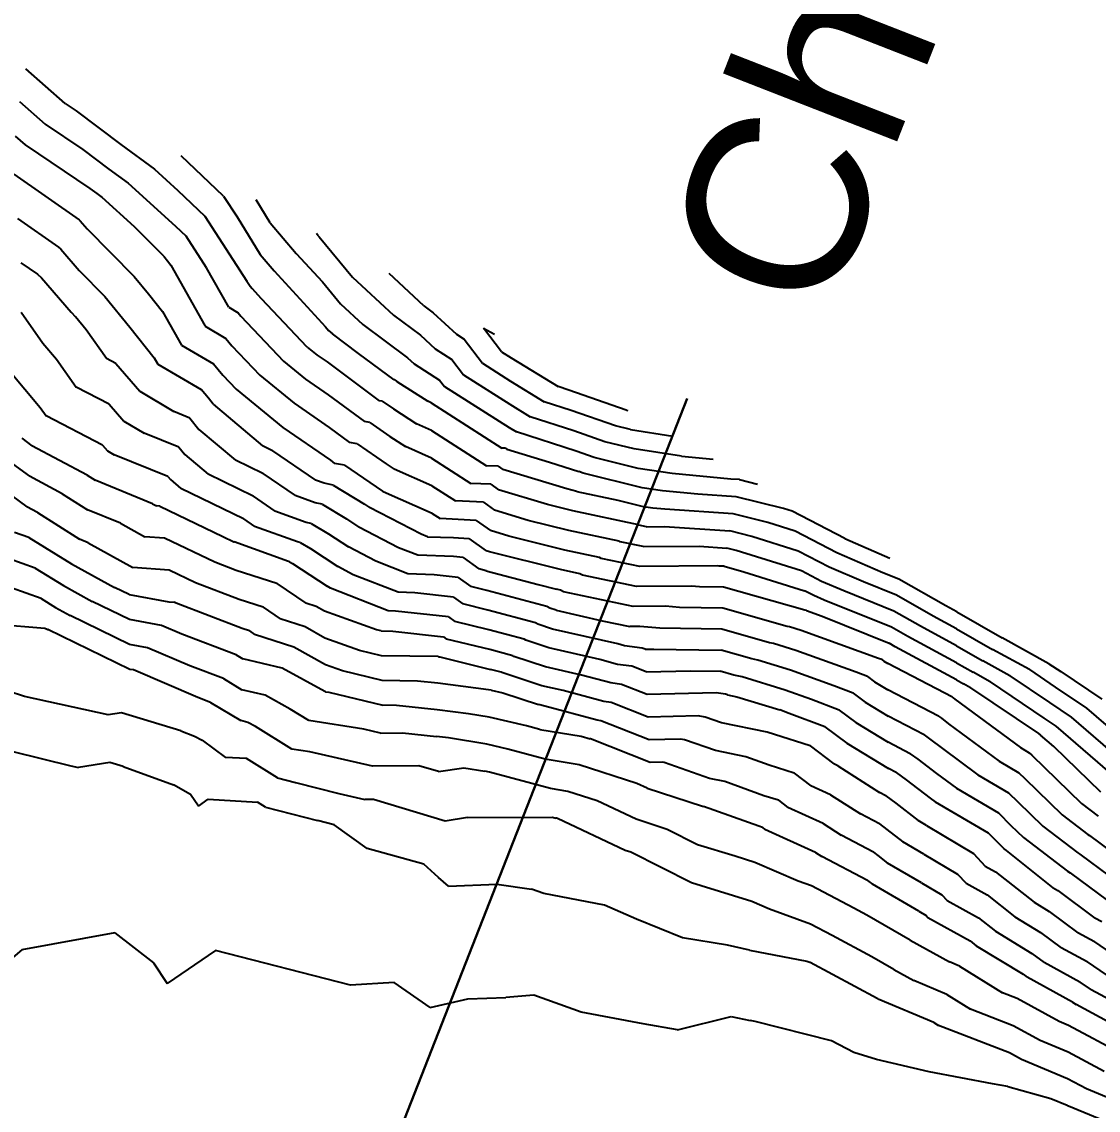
# Model space of a CAD drawing. Header units: metres. Extents: x -1120501 to 1198934, y -4928884 to 66998.
# Drawn here: x 189.1 to 360.2, y -487.8 to -314.7 of the extents above; entities that cross this region are included whole.
import ezdxf

# ---------------------------------------------------------------- set-up
doc = ezdxf.new("R2010")
doc.units = ezdxf.units.M
doc.layers.add('Cross Sections', color=10, linetype='Continuous')
doc.layers.add('SURF2CONTOURS', color=7, linetype='Continuous', lineweight=0)
doc.styles.add('DEFAULT', font='arial.ttf', dxfattribs={"height": 28.222222})

msp = doc.modelspace()

# ---------------------------------------------------------------- linework, layer by layer
at = {"color": 7, "lineweight": 0}
msp.add_circle((-684.64, 190.5), 66807.04, dxfattribs=at)
at = {"layer": 'Cross Sections', "linetype": 'Continuous', "lineweight": 30}
msp.add_line((123.2, -812.15), (294.87, -374.62), dxfattribs=at)
at = {"layer": 'SURF2CONTOURS', "color": 2, "linetype": 'Continuous', "lineweight": -3}
for p, q in [((195.97, -327.7, 253.5), (189.73, -322.18, 253.5)), ((195.97, -327.7, 253.5), (197.7, -328.86, 253.5)), ((197.7, -328.86, 253.5), (204.84, -334.22, 253.5)), ((188.05, -332.87, 252.5), (189.63, -334.26, 252.5)), ((189.63, -334.26, 252.5), (199.91, -341.19, 252.5)), ((204.84, -334.22, 253.5), (210.17, -338.15, 253.5)), ((210.17, -338.15, 253.5), (213.9, -341.53, 253.5)), ((199.91, -341.19, 252.5), (201.02, -342.02, 252.5)), ((201.02, -342.02, 252.5), (201.85, -342.63, 252.5)), ((207, -347.3, 252.5), (201.85, -342.63, 252.5)), ((213.9, -341.53, 253.5), (218.19, -345.6, 253.5)), ((228.58, -346.66, 254.5), (226.35, -343.02, 254.5)), ((188.39, -345.98, 251.5), (194.9, -350.52, 251.5)), ((218.19, -345.6, 253.5), (224.87, -355.93, 253.5)), ((211.64, -351.99, 252.5), (207, -347.3, 252.5)), ((228.58, -346.66, 254.5), (232.71, -351.54, 254.5)), ((194.9, -350.52, 251.5), (195.31, -350.88, 251.5)), ((195.31, -350.88, 251.5), (198.21, -354.27, 251.5)), ((211.64, -351.99, 252.5), (212.22, -352.7, 252.5)), ((212.22, -352.7, 252.5), (212.79, -353.42, 252.5)), ((232.71, -351.54, 254.5), (236.88, -356.06, 254.5)), ((198.21, -354.27, 251.5), (202.29, -358.41, 251.5)), ((212.79, -353.42, 252.5), (218.22, -363.12, 252.5)), ((253.02, -359.87, 255.5), (247.49, -354.75, 255.5)), ((224.87, -355.93, 253.5), (225.38, -356.76, 253.5)), ((236.88, -356.06, 254.5), (239.75, -359.56, 254.5)), ((225.38, -356.76, 253.5), (225.69, -357.13, 253.5)), ((227.2, -358.77, 253.5), (225.69, -357.13, 253.5)), ((202.29, -358.41, 251.5), (206.26, -363.25, 251.5)), ((234.46, -366.42, 253.5), (227.2, -358.77, 253.5)), ((239.75, -359.56, 254.5), (243.3, -362.85, 254.5)), ((253.02, -359.87, 255.5), (254.5, -360.98, 255.5)), ((188.99, -360.89, 250.5), (192.45, -365.79, 250.5)), ((254.5, -360.98, 255.5), (258.21, -364.4, 255.5)), ((206.26, -363.25, 251.5), (210.14, -368.12, 251.5)), ((218.22, -363.12, 252.5), (221.52, -365.04, 252.5)), ((243.3, -362.85, 254.5), (250.42, -368.13, 254.5)), ((221.52, -365.04, 252.5), (222.48, -366.21, 252.5)), ((258.21, -364.4, 255.5), (259.4, -365.16, 255.5)), ((259.4, -365.16, 255.5), (262.3, -369, 255.5)), ((192.45, -365.79, 250.5), (194.6, -368.37, 250.5)), ((222.48, -366.21, 252.5), (226.92, -370.9, 252.5)), ((234.46, -366.42, 253.5), (236.03, -367.7, 253.5)), ((194.6, -368.37, 250.5), (197.75, -372.81, 250.5)), ((210.14, -368.12, 251.5), (210.71, -369.14, 251.5)), ((236.03, -367.7, 253.5), (237.62, -368.8, 253.5)), ((250.42, -368.13, 254.5), (251.44, -369.07, 254.5)), ((210.71, -369.14, 251.5), (217.6, -373.15, 251.5)), ((237.62, -368.8, 253.5), (245.92, -374.96, 253.5)), ((251.44, -369.07, 254.5), (255.51, -371.68, 254.5)), ((262.3, -369, 255.5), (266.79, -371.84, 255.5)), ((226.92, -370.9, 252.5), (232.4, -375.36, 252.5)), ((255.51, -371.68, 254.5), (256.27, -372.69, 254.5)), ((266.79, -371.84, 255.5), (272.14, -375.11, 255.5)), ((202.99, -375.52, 250.5), (197.75, -372.81, 250.5)), ((218.76, -374.57, 251.5), (217.6, -373.15, 251.5)), ((256.27, -372.69, 254.5), (266.57, -379.21, 254.5)), ((202.99, -375.52, 250.5), (205.28, -378.19, 250.5)), ((219.52, -375.53, 251.5), (218.76, -374.57, 251.5)), ((219.52, -375.53, 251.5), (227.36, -382.14, 251.5)), ((232.4, -375.36, 252.5), (237.96, -379.22, 252.5)), ((246.39, -375.04, 253.5), (245.92, -374.96, 253.5)), ((246.39, -375.04, 253.5), (248.16, -376.26, 253.5)), ((276.43, -376.5, 255.5), (272.14, -375.11, 255.5)), ((248.16, -376.26, 253.5), (251.84, -378.63, 253.5)), ((283.45, -378.96, 255.5), (276.43, -376.5, 255.5)), ((205.28, -378.19, 250.5), (208.52, -380.12, 250.5)), ((254.19, -379.68, 253.5), (251.84, -378.63, 253.5)), ((285.85, -379.56, 255.5), (283.45, -378.96, 255.5)), ((214.05, -382.35, 250.5), (208.52, -380.12, 250.5)), ((237.96, -379.22, 252.5), (241.17, -381.6, 252.5)), ((254.19, -379.68, 253.5), (262.94, -385.29, 253.5)), ((266.57, -379.21, 254.5), (267.71, -379.9, 254.5)), ((277.23, -382.98, 254.5), (267.71, -379.9, 254.5)), ((285.85, -379.56, 255.5), (292.58, -380.57, 255.5)), ((189.08, -380.93, 249.5), (190.69, -382.12, 249.5)), ((199.45, -386.78, 249.5), (190.69, -382.12, 249.5)), ((214.05, -382.35, 250.5), (214.98, -383.52, 250.5)), ((228.93, -382.9, 251.5), (227.36, -382.14, 251.5)), ((242.39, -381.82, 252.5), (241.17, -381.6, 252.5)), ((242.39, -381.82, 252.5), (247.01, -384.99, 252.5)), ((214.98, -383.52, 250.5), (218.69, -386.65, 250.5)), ((228.93, -382.9, 251.5), (235.77, -387.59, 251.5)), ((280.05, -383.97, 254.5), (277.23, -382.98, 254.5)), ((287.08, -385.71, 254.5), (280.05, -383.97, 254.5)), ((247.01, -384.99, 252.5), (248.3, -385.82, 252.5)), ((254.29, -388.49, 252.5), (248.3, -385.82, 252.5)), ((264.82, -385.38, 253.5), (262.94, -385.29, 253.5)), ((264.82, -385.38, 253.5), (265.55, -385.91, 253.5)), ((275.74, -388.98, 253.5), (265.55, -385.91, 253.5)), ((292.45, -386.52, 254.5), (287.08, -385.71, 254.5)), ((182.68, -386.54, 248.5), (189.89, -391.84, 248.5)), ((199.45, -386.78, 249.5), (200.77, -387.61, 249.5)), ((209.87, -391.33, 249.5), (200.77, -387.61, 249.5)), ((225.85, -390.14, 250.5), (218.69, -386.65, 250.5)), ((237.13, -388.08, 251.5), (235.77, -387.59, 251.5)), ((301.78, -387.42, 254.5), (292.45, -386.52, 254.5)), ((303.16, -387.51, 254.5), (301.78, -387.42, 254.5)), ((303.16, -387.51, 254.5), (306.06, -388.24, 254.5)), ((238.56, -388.38, 251.5), (237.13, -388.08, 251.5)), ((238.56, -388.38, 251.5), (243.56, -391.38, 251.5)), ((254.29, -388.49, 252.5), (258.04, -390.9, 252.5)), ((277.33, -389.37, 253.5), (275.74, -388.98, 253.5)), ((277.33, -389.37, 253.5), (283.84, -390.76, 253.5)), ((225.85, -390.14, 250.5), (229.3, -392.51, 250.5)), ((262.5, -391.11, 252.5), (258.04, -390.9, 252.5)), ((262.5, -391.11, 252.5), (264.23, -392.37, 252.5)), ((283.84, -390.76, 253.5), (288.31, -391.87, 253.5)), ((191.57, -392.74, 248.5), (189.89, -391.84, 248.5)), ((191.57, -392.74, 248.5), (198.24, -396.96, 248.5)), ((209.87, -391.33, 249.5), (210.51, -391.68, 249.5)), ((211.02, -391.72, 249.5), (210.51, -391.68, 249.5)), ((211.02, -391.72, 249.5), (221.06, -396.55, 249.5)), ((234.31, -394.3, 250.5), (229.3, -392.51, 250.5)), ((243.56, -391.38, 251.5), (244.37, -391.91, 251.5)), ((252.58, -396.19, 251.5), (244.37, -391.91, 251.5)), ((269.58, -393.98, 252.5), (264.23, -392.37, 252.5)), ((289.42, -392.03, 253.5), (288.31, -391.87, 253.5)), ((291.33, -392.22, 253.5), (289.42, -392.03, 253.5)), ((302.16, -392.95, 253.5), (291.33, -392.22, 253.5)), ((235.09, -394.47, 250.5), (234.31, -394.3, 250.5)), ((235.09, -394.47, 250.5), (237.83, -396.11, 250.5)), ((276.03, -395.59, 252.5), (269.58, -393.98, 252.5)), ((307.67, -394.33, 253.5), (302.16, -392.95, 253.5)), ((312.03, -395.69, 253.5), (307.67, -394.33, 253.5)), ((237.83, -396.11, 250.5), (241, -398.19, 250.5)), ((253.59, -396.58, 251.5), (252.58, -396.19, 251.5)), ((284.03, -397.29, 252.5), (276.03, -395.59, 252.5)), ((318.68, -399.13, 253.5), (312.03, -395.69, 253.5)), ((199.64, -397.53, 248.5), (198.24, -396.96, 248.5)), ((199.64, -397.53, 248.5), (206.76, -401.49, 248.5)), ((221.06, -396.55, 249.5), (222.77, -397.38, 249.5)), ((222.77, -397.38, 249.5), (222.82, -397.42, 249.5)), ((231.48, -400.52, 249.5), (222.82, -397.42, 249.5)), ((253.59, -396.58, 251.5), (257.69, -396.73, 251.5)), ((257.69, -396.73, 251.5), (260.17, -396.84, 251.5)), ((260.17, -396.84, 251.5), (262.91, -398.83, 251.5)), ((284.19, -397.39, 252.5), (284.03, -397.29, 252.5)), ((287.84, -398.16, 252.5), (284.19, -397.39, 252.5)), ((191.19, -401.56, 247.5), (184.58, -399.22, 247.5)), ((245.38, -400.47, 250.5), (241, -398.19, 250.5)), ((263.43, -398.99, 251.5), (262.91, -398.83, 251.5)), ((274.74, -401.82, 251.5), (263.43, -398.99, 251.5)), ((287.84, -398.16, 252.5), (296.77, -398.09, 252.5)), ((296.77, -398.09, 252.5), (301.16, -398.39, 252.5)), ((302.64, -398.76, 252.5), (301.16, -398.39, 252.5)), ((313.03, -402.02, 252.5), (302.64, -398.76, 252.5)), ((325.99, -402.31, 253.5), (318.68, -399.13, 253.5)), ((212.53, -401.91, 248.5), (206.76, -401.49, 248.5)), ((231.62, -400.55, 249.5), (231.48, -400.52, 249.5)), ((231.62, -400.55, 249.5), (232.1, -400.84, 249.5)), ((232.1, -400.84, 249.5), (237.62, -404.47, 249.5)), ((250.47, -402.47, 250.5), (245.38, -400.47, 250.5)), ((191.19, -401.56, 247.5), (195.72, -404.35, 247.5)), ((216.69, -403.91, 248.5), (212.53, -401.91, 248.5)), ((254.62, -402.62, 250.5), (250.47, -402.47, 250.5)), ((258.48, -403.05, 250.5), (254.62, -402.62, 250.5)), ((258.48, -403.05, 250.5), (260.47, -404.5, 250.5)), ((277.82, -402.47, 251.5), (274.74, -401.82, 251.5)), ((278.21, -402.7, 251.5), (277.82, -402.47, 251.5)), ((286.78, -404.51, 251.5), (278.21, -402.7, 251.5)), ((316.24, -403.68, 252.5), (313.03, -402.02, 252.5)), ((328.51, -403.33, 253.5), (325.99, -402.31, 253.5)), ((195.72, -404.35, 247.5), (200.28, -406.87, 247.5)), ((223.65, -406.57, 248.5), (216.69, -403.91, 248.5)), ((238.17, -404.76, 249.5), (237.62, -404.47, 249.5)), ((247.34, -408.36, 249.5), (238.17, -404.76, 249.5)), ((263.03, -405.13, 250.5), (260.47, -404.5, 250.5)), ((295.57, -404.44, 251.5), (286.78, -404.51, 251.5)), ((296.8, -404.54, 251.5), (295.57, -404.44, 251.5)), ((300.63, -404.61, 251.5), (296.8, -404.54, 251.5)), ((313.59, -408.26, 251.5), (300.63, -404.61, 251.5)), ((319.77, -405.21, 252.5), (316.24, -403.68, 252.5)), ((336, -407.58, 253.5), (328.51, -403.33, 253.5)), ((227.45, -407.78, 248.5), (223.65, -406.57, 248.5)), ((272.57, -407.67, 250.5), (263.03, -405.13, 250.5)), ((327.74, -408.43, 252.5), (319.77, -405.21, 252.5)), ((206.18, -409.74, 247.5), (200.28, -406.87, 247.5)), ((227.45, -407.78, 248.5), (230.16, -409.62, 248.5)), ((248.47, -408.4, 249.5), (247.34, -408.36, 249.5)), ((256.91, -409.34, 249.5), (248.47, -408.4, 249.5)), ((273.02, -407.94, 250.5), (272.57, -407.67, 250.5)), ((274.02, -408.27, 250.5), (273.02, -407.94, 250.5)), ((274.02, -408.27, 250.5), (281.36, -409.94, 250.5)), ((313.63, -408.27, 251.5), (313.59, -408.26, 251.5)), ((313.85, -408.34, 251.5), (313.63, -408.27, 251.5)), ((313.85, -408.34, 251.5), (316.31, -409.23, 251.5)), ((331.96, -410.83, 252.5), (327.74, -408.43, 252.5)), ((337.71, -408.5, 253.5), (336, -407.58, 253.5)), ((211.31, -410.69, 247.5), (206.18, -409.74, 247.5)), ((234.12, -410.92, 248.5), (230.16, -409.62, 248.5)), ((256.91, -409.34, 249.5), (257.9, -410.06, 249.5)), ((263.33, -411.4, 249.5), (257.9, -410.06, 249.5)), ((281.36, -409.94, 250.5), (285.72, -410.86, 250.5)), ((316.31, -409.23, 251.5), (326.97, -413.53, 251.5)), ((337.71, -408.5, 253.5), (344.93, -412.67, 253.5)), ((181.87, -410.22, 246.5), (192.72, -411.13, 246.5)), ((192.72, -411.13, 246.5), (193.14, -411.28, 246.5)), ((193.14, -411.28, 246.5), (193.19, -411.31, 246.5)), ((193.19, -411.31, 246.5), (193.23, -411.33, 246.5)), ((206.26, -417.67, 246.5), (193.23, -411.33, 246.5)), ((214.51, -412.06, 247.5), (211.31, -410.69, 247.5)), ((237.28, -412.69, 248.5), (234.12, -410.92, 248.5)), ((268.93, -412.89, 249.5), (263.33, -411.4, 249.5)), ((287.31, -410.85, 250.5), (285.72, -410.86, 250.5)), ((290.5, -411.12, 250.5), (287.31, -410.85, 250.5)), ((300.38, -411.3, 250.5), (290.5, -411.12, 250.5)), ((307.95, -413.43, 250.5), (300.38, -411.3, 250.5)), ((337.7, -413.92, 252.5), (331.96, -410.83, 252.5)), ((223.17, -415.34, 247.5), (214.51, -412.06, 247.5)), ((242.78, -414.65, 248.5), (237.28, -412.69, 248.5)), ((269.2, -413.05, 249.5), (268.93, -412.89, 249.5)), ((272.89, -414.27, 249.5), (269.2, -413.05, 249.5)), ((308.61, -413.57, 250.5), (307.95, -413.43, 250.5)), ((312.14, -414.66, 250.5), (308.61, -413.57, 250.5)), ((327.93, -414.07, 251.5), (326.97, -413.53, 251.5)), ((352.38, -416.77, 253.5), (344.93, -412.67, 253.5)), ((223.17, -415.34, 247.5), (224.23, -415.98, 247.5)), ((246.29, -415.5, 248.5), (242.78, -414.65, 248.5)), ((280.96, -416.11, 249.5), (272.89, -414.27, 249.5)), ((321.72, -418.11, 250.5), (312.14, -414.66, 250.5)), ((337.68, -419.33, 251.5), (327.93, -414.07, 251.5)), ((337.7, -413.92, 252.5), (341.85, -416.32, 252.5)), ((230.5, -417.5, 247.5), (224.23, -415.98, 247.5)), ((255.29, -415.65, 248.5), (246.29, -415.5, 248.5)), ((255.34, -415.66, 248.5), (255.29, -415.65, 248.5)), ((255.34, -415.66, 248.5), (255.52, -415.68, 248.5)), ((255.52, -415.68, 248.5), (263.62, -417.67, 248.5)), ((283.79, -416.88, 249.5), (280.96, -416.11, 249.5)), ((286.08, -417.19, 249.5), (283.79, -416.88, 249.5)), ((346.15, -418.68, 252.5), (341.85, -416.32, 252.5)), ((352.38, -416.77, 253.5), (354.25, -418.03, 253.5)), ((206.85, -417.77, 246.5), (206.26, -417.67, 246.5)), ((217.06, -422.17, 246.5), (206.85, -417.77, 246.5)), ((237.27, -421.18, 247.5), (230.5, -417.5, 247.5)), ((265.3, -418.12, 248.5), (263.62, -417.67, 248.5)), ((265.38, -418.16, 248.5), (265.3, -418.12, 248.5)), ((271.76, -420.27, 248.5), (265.38, -418.16, 248.5)), ((288.34, -418.08, 249.5), (286.08, -417.19, 249.5)), ((288.34, -418.08, 249.5), (295.38, -417.89, 249.5)), ((295.38, -417.89, 249.5), (300.13, -417.98, 249.5)), ((302.3, -418.59, 249.5), (300.13, -417.98, 249.5)), ((303.58, -418.87, 249.5), (302.3, -418.59, 249.5)), ((323.54, -418.8, 250.5), (321.72, -418.11, 250.5)), ((323.54, -418.8, 250.5), (324.65, -419.63, 250.5)), ((346.15, -418.68, 252.5), (352.47, -422.96, 252.5)), ((354.25, -418.03, 253.5), (360.77, -422.41, 253.5)), ((275.14, -421.04, 248.5), (271.76, -420.27, 248.5)), ((310.42, -420.97, 249.5), (303.58, -418.87, 249.5)), ((324.65, -419.63, 250.5), (326.78, -420.92, 250.5)), ((337.68, -419.33, 251.5), (338.78, -419.97, 251.5)), ((339.91, -420.59, 251.5), (338.78, -419.97, 251.5)), ((219.1, -422.94, 246.5), (217.06, -422.17, 246.5)), ((237.36, -421.23, 247.5), (237.27, -421.18, 247.5)), ((237.36, -421.23, 247.5), (237.87, -421.32, 247.5)), ((237.87, -421.32, 247.5), (246.47, -423.38, 247.5)), ((281.62, -422.8, 248.5), (275.14, -421.04, 248.5)), ((314.61, -422.48, 249.5), (310.42, -420.97, 249.5)), ((334.8, -425.11, 250.5), (326.78, -420.92, 250.5)), ((339.91, -420.59, 251.5), (350.69, -427.89, 251.5)), ((219.1, -422.94, 246.5), (223.9, -425.83, 246.5)), ((248.66, -423.42, 247.5), (246.47, -423.38, 247.5)), ((255.13, -424.1, 247.5), (248.66, -423.42, 247.5)), ((282.79, -422.96, 248.5), (281.62, -422.8, 248.5)), ((288.67, -425.28, 248.5), (282.79, -422.96, 248.5)), ((319, -424.15, 249.5), (314.61, -422.48, 249.5)), ((352.47, -422.96, 252.5), (355.9, -425.27, 252.5)), ((260.1, -424.74, 247.5), (255.13, -424.1, 247.5)), ((263.36, -425.27, 247.5), (260.1, -424.74, 247.5)), ((269.3, -426.66, 247.5), (263.36, -425.27, 247.5)), ((296.63, -425.07, 248.5), (288.67, -425.28, 248.5)), ((297.72, -425.25, 248.5), (296.63, -425.07, 248.5)), ((300.31, -426.17, 248.5), (297.72, -425.25, 248.5)), ((319, -424.15, 249.5), (321.7, -426.14, 249.5)), ((334.8, -425.11, 250.5), (335.27, -425.45, 250.5)), ((335.27, -425.45, 250.5), (336.43, -426.33, 250.5)), ((355.9, -425.27, 252.5), (363.27, -431.63, 252.5)), ((225.04, -426.11, 246.5), (223.9, -425.83, 246.5)), ((226.26, -426.77, 246.5), (225.04, -426.11, 246.5)), ((232.03, -430.35, 246.5), (226.26, -426.77, 246.5)), ((271.43, -427.23, 247.5), (269.3, -426.66, 247.5)), ((271.43, -427.23, 247.5), (278, -428.32, 247.5)), ((307.58, -427.64, 248.5), (300.31, -426.17, 248.5)), ((321.7, -426.14, 249.5), (326.83, -429.27, 249.5)), ((336.43, -426.33, 250.5), (344.47, -432.27, 250.5)), ((278, -428.32, 247.5), (279.44, -428.71, 247.5)), ((279.5, -428.72, 247.5), (279.44, -428.71, 247.5)), ((289, -432.48, 247.5), (279.5, -428.72, 247.5)), ((308.72, -428.05, 248.5), (307.58, -427.64, 248.5)), ((314.41, -429.85, 248.5), (308.72, -428.05, 248.5)), ((350.69, -427.89, 251.5), (351.03, -428.12, 251.5)), ((353.14, -429.95, 251.5), (351.03, -428.12, 251.5)), ((187.67, -430.73, 245.5), (196.9, -433.03, 245.5)), ((234.87, -430.8, 246.5), (232.03, -430.35, 246.5)), ((244.86, -433.09, 246.5), (234.87, -430.8, 246.5)), ((314.41, -429.85, 248.5), (318.16, -432.71, 248.5)), ((330.32, -431.09, 249.5), (326.83, -429.27, 249.5)), ((360.63, -437.19, 251.5), (353.14, -429.95, 251.5)), ((203.09, -432.5, 245.5), (198.1, -433.29, 245.5)), ((205.2, -433.14, 245.5), (203.09, -432.5, 245.5)), ((290.94, -432.43, 247.5), (289, -432.48, 247.5)), ((291.2, -432.47, 247.5), (290.94, -432.43, 247.5)), ((298.4, -435.04, 247.5), (291.2, -432.47, 247.5)), ((330.32, -431.09, 249.5), (331.53, -431.97, 249.5)), ((331.53, -431.97, 249.5), (334.49, -434.21, 249.5)), ((344.47, -432.27, 250.5), (347.6, -434.11, 250.5)), ((196.9, -433.03, 245.5), (198.1, -433.29, 245.5)), ((205.2, -433.14, 245.5), (213.18, -436.06, 245.5)), ((252.2, -432.99, 246.5), (244.86, -433.09, 246.5)), ((255.35, -433.94, 246.5), (252.2, -432.99, 246.5)), ((255.35, -433.94, 246.5), (259.36, -433.31, 246.5)), ((259.36, -433.31, 246.5), (262.68, -433.85, 246.5)), ((263.41, -434.02, 246.5), (262.68, -433.85, 246.5)), ((273.13, -436.63, 246.5), (263.41, -434.02, 246.5)), ((318.82, -433.01, 248.5), (318.16, -432.71, 248.5)), ((318.82, -433.01, 248.5), (325.46, -437.26, 248.5)), ((334.49, -434.21, 249.5), (337.69, -436.59, 249.5)), ((347.6, -434.11, 250.5), (348.54, -435.05, 250.5)), ((215.92, -437.58, 245.5), (213.18, -436.06, 245.5)), ((300.84, -435.53, 247.5), (298.4, -435.04, 247.5)), ((307.07, -437.76, 247.5), (300.84, -435.53, 247.5)), ((348.54, -435.05, 250.5), (354.49, -440.81, 250.5)), ((217.16, -439.41, 245.5), (215.92, -437.58, 245.5)), ((275.9, -437.09, 246.5), (273.13, -436.63, 246.5)), ((280.56, -438.6, 246.5), (275.9, -437.09, 246.5)), ((309.36, -438.49, 247.5), (307.07, -437.76, 247.5)), ((326.42, -437.77, 248.5), (325.46, -437.26, 248.5)), ((326.42, -437.77, 248.5), (328.02, -438.96, 248.5)), ((337.69, -436.59, 249.5), (344.34, -440.5, 249.5)), ((217.16, -439.41, 245.5), (218.73, -438.33, 245.5)), ((218.73, -438.33, 245.5), (226.55, -438.77, 245.5)), ((227.82, -439.56, 245.5), (226.55, -438.77, 245.5)), ((227.82, -439.56, 245.5), (236.08, -441.7, 245.5)), ((286.73, -441.5, 246.5), (280.56, -438.6, 246.5)), ((309.36, -438.49, 247.5), (310.88, -439.64, 247.5)), ((328.02, -438.96, 248.5), (331.57, -441.72, 248.5)), ((316.46, -442.2, 247.5), (310.88, -439.64, 247.5)), ((344.34, -440.5, 249.5), (346.34, -442.48, 249.5)), ((354.49, -440.81, 250.5), (358.58, -443.94, 250.5)), ((238.74, -442.37, 245.5), (236.08, -441.7, 245.5)), ((243.98, -446.17, 245.5), (238.74, -442.37, 245.5)), ((291.68, -443.11, 246.5), (286.73, -441.5, 246.5)), ((316.46, -442.2, 247.5), (319.33, -444.03, 247.5)), ((332.92, -442.5, 248.5), (331.57, -441.72, 248.5)), ((332.92, -442.5, 248.5), (340.37, -446.96, 248.5)), ((346.34, -442.48, 249.5), (348.35, -444.43, 249.5)), ((296.5, -445.55, 246.5), (291.68, -443.11, 246.5)), ((324.49, -446.75, 247.5), (319.33, -444.03, 247.5)), ((348.35, -444.43, 249.5), (355.32, -449.76, 249.5)), ((358.58, -443.94, 250.5), (358.83, -444.1, 250.5)), ((358.83, -444.1, 250.5), (362.31, -446.68, 250.5)), ((253.01, -448.65, 245.5), (243.98, -446.17, 245.5)), ((302.47, -447.39, 246.5), (296.5, -445.55, 246.5)), ((305.62, -448.37, 246.5), (302.47, -447.39, 246.5)), ((324.49, -446.75, 247.5), (325.18, -447.27, 247.5)), ((325.18, -447.27, 247.5), (326.72, -448.47, 247.5)), ((340.37, -446.96, 248.5), (342.24, -448.95, 248.5)), ((255.31, -450.78, 245.5), (253.01, -448.65, 245.5)), ((312.5, -451.33, 246.5), (305.62, -448.37, 246.5)), ((332.09, -451.59, 247.5), (326.72, -448.47, 247.5)), ((342.24, -448.95, 248.5), (343.89, -449.86, 248.5)), ((343.89, -449.86, 248.5), (350, -454.71, 248.5)), ((355.32, -449.76, 249.5), (355.75, -450.04, 249.5)), ((256.9, -452.16, 245.5), (255.31, -450.78, 245.5)), ((314.6, -452.09, 246.5), (312.5, -451.33, 246.5)), ((332.09, -451.59, 247.5), (335.35, -453.54, 247.5)), ((355.75, -450.04, 249.5), (361.69, -454.43, 249.5)), ((256.9, -452.16, 245.5), (264.59, -451.82, 245.5)), ((264.59, -451.82, 245.5), (270.11, -452.63, 245.5)), ((272.06, -453.3, 245.5), (270.11, -452.63, 245.5)), ((281.74, -455.16, 245.5), (272.06, -453.3, 245.5)), ((321.38, -455.66, 246.5), (314.6, -452.09, 246.5)), ((286.79, -457.41, 245.5), (281.74, -455.16, 245.5)), ((335.35, -453.54, 247.5), (336.17, -454.41, 247.5)), ((336.17, -454.41, 247.5), (341.19, -457.19, 247.5)), ((350, -454.71, 248.5), (352.42, -456.18, 248.5)), ((323.4, -456.74, 246.5), (321.38, -455.66, 246.5)), ((330.3, -460.73, 246.5), (323.4, -456.74, 246.5)), ((352.42, -456.18, 248.5), (356.99, -459.58, 248.5)), ((294.14, -460.38, 245.5), (286.79, -457.41, 245.5)), ((341.19, -457.19, 247.5), (343.86, -459.31, 247.5)), ((343.86, -459.31, 247.5), (349.66, -462.83, 247.5)), ((359.61, -461.01, 248.5), (356.99, -459.58, 248.5)), ((301.29, -461.55, 245.5), (294.14, -460.38, 245.5)), ((304.79, -462.34, 245.5), (301.29, -461.55, 245.5)), ((330.3, -460.73, 246.5), (336.56, -464.2, 246.5)), ((359.61, -461.01, 248.5), (363.83, -463.91, 248.5)), ((304.79, -462.34, 245.5), (313.87, -464.08, 245.5)), ((349.66, -462.83, 247.5), (351.6, -464.28, 247.5)), ((313.87, -464.08, 245.5), (314.35, -464.25, 245.5)), ((314.41, -464.28, 245.5), (314.35, -464.25, 245.5)), ((325.05, -470, 245.5), (314.41, -464.28, 245.5)), ((338.17, -464.88, 246.5), (336.56, -464.2, 246.5)), ((338.17, -464.88, 246.5), (344.97, -469.1, 246.5)), ((357.27, -467.39, 247.5), (351.6, -464.28, 247.5)), ((357.27, -467.39, 247.5), (359.07, -468.63, 247.5)), ((366.2, -472.48, 247.5), (359.07, -468.63, 247.5)), ((325.15, -470.05, 245.5), (325.05, -470, 245.5)), ((325.15, -470.05, 245.5), (325.23, -470.1, 245.5)), ((334.06, -473.82, 245.5), (325.23, -470.1, 245.5)), ((347.31, -470.01, 246.5), (344.97, -469.1, 246.5)), ((354, -473.68, 246.5), (347.31, -470.01, 246.5)), ((334.06, -473.82, 245.5), (334.83, -474.3, 245.5)), ((355.5, -474.3, 246.5), (354, -473.68, 246.5)), ((346.1, -478.67, 245.5), (334.83, -474.3, 245.5)), ((364.02, -478.86, 246.5), (355.5, -474.3, 246.5)), ((348.01, -479.72, 245.5), (346.1, -478.67, 245.5)), ((355.35, -482.76, 245.5), (348.01, -479.72, 245.5)), ((358.33, -484.36, 245.5), (355.35, -482.76, 245.5)), ((365.33, -487.27, 245.5), (358.33, -484.36, 245.5))]:
    msp.add_line(p, q, dxfattribs=at)
at = {"layer": 'SURF2CONTOURS', "color": 4, "linetype": 'Continuous', "lineweight": -3}
for p, q in [((188.73, -327.38, 253), (192.8, -330.98, 253)), ((192.8, -330.98, 253), (198.81, -335.02, 253)), ((198.81, -335.02, 253), (202.93, -338.12, 253)), ((221.17, -342.41, 254), (214.43, -336.01, 254)), ((187.83, -338.94, 252), (198.22, -346.19, 252)), ((202.93, -338.12, 253), (206.01, -340.39, 253)), ((206.01, -340.39, 253), (213.51, -347.18, 253)), ((221.17, -342.41, 254), (223.32, -345.73, 254)), ((223.32, -345.73, 254), (226.98, -351.71, 254)), ((198.22, -346.19, 252), (198.38, -346.33, 252)), ((198.38, -346.33, 252), (199.5, -347.64, 252)), ((199.5, -347.64, 252), (206.97, -355.2, 252)), ((213.51, -347.18, 253), (215.21, -348.79, 253)), ((218.46, -353.83, 253), (215.21, -348.79, 253)), ((236.22, -348.74, 255), (235.91, -348.38, 255)), ((236.22, -348.74, 255), (236.38, -348.92, 255)), ((236.38, -348.92, 255), (241.64, -355.32, 255)), ((188.94, -353.02, 251), (191.57, -354.85, 251)), ((226.98, -351.71, 254), (229.2, -354.33, 254)), ((221.98, -360.1, 253), (218.46, -353.83, 253)), ((229.2, -354.33, 254), (237.38, -363.21, 254)), ((191.57, -354.85, 251), (192.23, -355.43, 251)), ((192.23, -355.43, 251), (196.91, -360.9, 251)), ((206.97, -355.2, 252), (209.24, -357.98, 252)), ((241.64, -355.32, 255), (248.16, -361.36, 255)), ((209.24, -357.98, 252), (211.47, -360.77, 252)), ((196.91, -360.9, 251), (197.62, -361.62, 251)), ((199.32, -363.69, 251), (197.62, -361.62, 251)), ((211.47, -360.77, 252), (214.47, -366.13, 252)), ((221.98, -360.1, 253), (223.48, -360.98, 253)), ((223.48, -360.98, 253), (223.92, -361.51, 253)), ((223.92, -361.51, 253), (230.69, -368.66, 253)), ((248.16, -361.36, 255), (252.46, -364.55, 255)), ((237.38, -363.21, 254), (237.86, -363.79, 254)), ((265.32, -367.16, 256), (262.48, -363.41, 256)), ((262.48, -363.41, 256), (264.24, -364.4, 256)), ((202.54, -368.24, 251), (199.32, -363.69, 251)), ((237.86, -363.79, 254), (238.45, -364.34, 254)), ((242.61, -367.43, 254), (238.45, -364.34, 254)), ((252.46, -364.55, 255), (254.82, -366.73, 255)), ((214.47, -366.13, 252), (219.56, -369.09, 252)), ((254.82, -366.73, 255), (257.45, -368.42, 255)), ((204.05, -369.02, 251), (202.54, -368.24, 251)), ((248.29, -371.64, 254), (242.61, -367.43, 254)), ((257.45, -368.42, 255), (259.28, -370.84, 255)), ((265.32, -367.16, 256), (266.9, -368.16, 256)), ((266.9, -368.16, 256), (274.35, -372.71, 256)), ((187.14, -370.21, 250), (192.02, -376.06, 250)), ((204.05, -369.02, 251), (207.86, -373.46, 251)), ((219.56, -369.09, 252), (221.04, -370.9, 252)), ((230.69, -368.66, 253), (234.21, -371.53, 253)), ((221.04, -370.9, 252), (223.15, -373.13, 252)), ((234.21, -371.53, 253), (237.79, -374.01, 253)), ((248.39, -371.66, 254), (248.29, -371.64, 254)), ((248.39, -371.66, 254), (248.73, -371.89, 254)), ((248.73, -371.89, 254), (253.61, -375.04, 254)), ((259.28, -370.84, 255), (266.68, -375.53, 255)), ((207.86, -373.46, 251), (213.25, -376.68, 251)), ((223.15, -373.13, 252), (230.59, -379.19, 252)), ((276.04, -373.26, 256), (274.35, -372.71, 256)), ((285.15, -376.46, 256), (276.04, -373.26, 256)), ((237.79, -374.01, 253), (243.54, -378.28, 253)), ((254.14, -375.27, 254), (253.61, -375.04, 254)), ((254.14, -375.27, 254), (265.39, -382.49, 254)), ((266.68, -375.53, 255), (269.92, -377.5, 255)), ((192.02, -376.06, 250), (192.95, -377.38, 250)), ((215.81, -377.71, 251), (213.25, -376.68, 251)), ((285.23, -376.48, 256), (285.15, -376.46, 256)), ((285.23, -376.48, 256), (285.44, -376.51, 256)), ((201.93, -382.02, 250), (192.95, -377.38, 250)), ((215.81, -377.71, 251), (217.25, -379.52, 251)), ((244.39, -378.43, 253), (243.54, -378.28, 253)), ((244.39, -378.43, 253), (247.59, -380.63, 253)), ((276.83, -379.74, 255), (269.92, -377.5, 255)), ((217.25, -379.52, 251), (223.03, -384.4, 251)), ((230.59, -379.19, 252), (238.14, -384.43, 252)), ((247.59, -380.63, 253), (250.07, -382.23, 253)), ((281.75, -381.47, 255), (276.83, -379.74, 255)), ((201.93, -382.02, 250), (202.7, -382.91, 250)), ((254.24, -384.09, 253), (250.07, -382.23, 253)), ((265.98, -382.51, 254), (265.39, -382.49, 254)), ((286.46, -382.63, 255), (281.75, -381.47, 255)), ((185.88, -383.74, 249), (190.29, -386.98, 249)), ((202.7, -382.91, 250), (203.79, -383.56, 250)), ((212.29, -386.99, 250), (203.79, -383.56, 250)), ((254.24, -384.09, 253), (260.49, -388.1, 253)), ((265.98, -382.51, 254), (266.21, -382.68, 254)), ((266.21, -382.68, 254), (272.96, -384.71, 254)), ((293.97, -383.76, 255), (286.46, -382.63, 255)), ((293.97, -383.76, 255), (299.01, -384.25, 255)), ((227.39, -386.52, 251), (223.03, -384.4, 251)), ((238.14, -384.43, 252), (238.79, -384.92, 252)), ((240.39, -385.21, 252), (238.79, -384.92, 252)), ((240.39, -385.21, 252), (246.44, -389.36, 252)), ((272.96, -384.71, 254), (277.62, -386.22, 254)), ((195.51, -389.76, 249), (190.29, -386.98, 249)), ((212.29, -386.99, 250), (212.7, -387.51, 250)), ((212.7, -387.51, 250), (214.36, -388.91, 250)), ((227.39, -386.52, 251), (232.54, -390.05, 251)), ((278.34, -386.47, 254), (277.62, -386.22, 254)), ((287.7, -388.79, 254), (278.34, -386.47, 254)), ((224.31, -393.76, 250), (214.36, -388.91, 250)), ((246.44, -389.36, 252), (246.53, -389.42, 252)), ((263.66, -388.24, 253), (260.49, -388.1, 253)), ((263.66, -388.24, 253), (264.89, -389.14, 253)), ((272.66, -391.48, 253), (264.89, -389.14, 253)), ((290.93, -389.28, 254), (287.7, -388.79, 254)), ((296.55, -389.82, 254), (290.93, -389.28, 254)), ((195.51, -389.76, 249), (199.51, -392.29, 249)), ((235.72, -391.19, 251), (232.54, -390.05, 251)), ((254.33, -392.9, 252), (246.53, -389.42, 252)), ((302.66, -390.23, 254), (296.55, -389.82, 254)), ((310.19, -392.11, 254), (302.66, -390.23, 254)), ((204.76, -394.43, 249), (199.51, -392.29, 249)), ((236.83, -391.42, 251), (235.72, -391.19, 251)), ((236.83, -391.42, 251), (240.69, -393.74, 251)), ((276.68, -392.48, 253), (272.66, -391.48, 253)), ((287.13, -394.71, 253), (276.68, -392.48, 253)), ((311.53, -392.53, 254), (310.19, -392.11, 254)), ((319.9, -396.85, 254), (311.53, -392.53, 254)), ((204.76, -394.43, 249), (208.63, -396.59, 249)), ((224.31, -393.76, 250), (226.06, -394.96, 250)), ((240.69, -393.74, 251), (242.68, -395.05, 251)), ((254.33, -392.9, 252), (255.6, -393.71, 252)), ((261.34, -393.98, 252), (255.6, -393.71, 252)), ((261.34, -393.98, 252), (263.57, -395.6, 252)), ((190.21, -396.7, 248), (187.94, -395.9, 248)), ((232.89, -397.41, 250), (226.06, -394.96, 250)), ((248.98, -398.33, 251), (242.68, -395.05, 251)), ((266.51, -396.49, 252), (263.57, -395.6, 252)), ((287.18, -394.74, 253), (287.13, -394.71, 253)), ((288.37, -394.99, 253), (287.18, -394.74, 253)), ((288.37, -394.99, 253), (291.28, -394.96, 253)), ((291.28, -394.96, 253), (301.66, -395.67, 253)), ((305.16, -396.54, 253), (301.66, -395.67, 253)), ((190.21, -396.7, 248), (196.98, -400.87, 248)), ((211.77, -396.81, 249), (208.63, -396.59, 249)), ((219.75, -400.65, 249), (211.77, -396.81, 249)), ((233.36, -397.51, 250), (232.89, -397.41, 250)), ((233.36, -397.51, 250), (234.97, -398.47, 250)), ((275.39, -398.7, 252), (266.51, -396.49, 252)), ((312.53, -398.86, 253), (305.16, -396.54, 253)), ((319.9, -396.85, 254), (327.08, -399.98, 254)), ((234.97, -398.47, 250), (239.31, -401.33, 250)), ((252.03, -399.53, 251), (248.98, -398.33, 251)), ((257.7, -399.72, 251), (252.03, -399.53, 251)), ((259.27, -399.9, 251), (257.7, -399.72, 251)), ((280.92, -399.88, 252), (275.39, -398.7, 252)), ((317.46, -401.4, 253), (312.53, -398.86, 253)), ((196.98, -400.87, 248), (203.81, -404.64, 248)), ((223.18, -401.96, 249), (219.75, -400.65, 249)), ((241.77, -402.62, 250), (239.31, -401.33, 250)), ((259.27, -399.9, 251), (261.75, -401.71, 251)), ((281.2, -400.05, 252), (280.92, -399.88, 252)), ((287.31, -401.34, 252), (281.2, -400.05, 252)), ((299.69, -401.23, 252), (287.31, -401.34, 252)), ((299.95, -401.26, 252), (299.69, -401.23, 252)), ((300.76, -401.27, 252), (299.95, -401.26, 252)), ((300.76, -401.27, 252), (303.88, -402.15, 252)), ((322.88, -403.76, 253), (317.46, -401.4, 253)), ((192.17, -406.42, 247), (181.22, -402.55, 247)), ((229.63, -404.01, 249), (223.18, -401.96, 249)), ((248.9, -405.41, 250), (241.77, -402.62, 250)), ((262.88, -401.99, 251), (261.75, -401.71, 251)), ((262.88, -401.99, 251), (271.17, -404.2, 251)), ((303.88, -402.15, 252), (313.53, -405.18, 252)), ((206.14, -405.78, 248), (203.81, -404.64, 248)), ((229.63, -404.01, 249), (234.23, -407.14, 249)), ((271.17, -404.2, 251), (274.09, -404.93, 251)), ((274.72, -405.06, 251), (274.09, -404.93, 251)), ((328.13, -405.88, 253), (322.88, -403.76, 253)), ((192.17, -406.42, 247), (194.45, -407.83, 247)), ((206.14, -405.78, 248), (212.47, -406.94, 248)), ((251.55, -405.51, 250), (248.9, -405.41, 250)), ((257.69, -406.19, 250), (251.55, -405.51, 250)), ((257.69, -406.19, 250), (259.18, -407.28, 250)), ((275.21, -405.36, 251), (274.72, -405.06, 251)), ((286.25, -407.69, 251), (275.21, -405.36, 251)), ((315.02, -405.95, 252), (313.53, -405.18, 252)), ((316.66, -406.66, 252), (315.02, -405.95, 252)), ((327.35, -410.98, 252), (316.66, -406.66, 252)), ((333.98, -409.2, 253), (328.13, -405.88, 253)), ((194.45, -407.83, 247), (196.76, -409.1, 247)), ((212.47, -406.94, 248), (213.28, -407, 248)), ((213.62, -407.17, 248), (213.28, -407, 248)), ((224.12, -411.18, 248), (213.62, -407.17, 248)), ((235.88, -407.68, 249), (234.23, -407.14, 249)), ((237.19, -408.42, 249), (235.88, -407.68, 249)), ((245.49, -411.39, 249), (237.19, -408.42, 249)), ((263.18, -408.26, 250), (259.18, -407.28, 250)), ((270.75, -410.28, 250), (263.18, -408.26, 250)), ((291.44, -407.64, 251), (286.25, -407.69, 251)), ((293.65, -407.83, 251), (291.44, -407.64, 251)), ((300.51, -407.95, 251), (293.65, -407.83, 251)), ((310.77, -410.85, 251), (300.51, -407.95, 251)), ((206.22, -413.7, 247), (196.76, -409.1, 247)), ((337.7, -411.21, 253), (333.98, -409.2, 253)), ((225.26, -411.55, 248), (224.12, -411.18, 248)), ((225.26, -411.55, 248), (226.08, -412.11, 248)), ((246.21, -411.56, 249), (245.49, -411.39, 249)), ((246.21, -411.56, 249), (248.09, -411.59, 249)), ((248.09, -411.59, 249), (256.12, -412.49, 249)), ((271.11, -410.49, 250), (270.75, -410.28, 250)), ((273.46, -411.27, 250), (271.11, -410.49, 250)), ((283.86, -413.64, 250), (273.46, -411.27, 250)), ((311.12, -410.92, 251), (310.77, -410.85, 251)), ((312.99, -411.5, 251), (311.12, -410.92, 251)), ((325.27, -415.93, 251), (312.99, -411.5, 251)), ((329.94, -412.45, 252), (327.35, -410.98, 252)), ((337.7, -411.21, 253), (343.39, -414.5, 253)), ((232.35, -414.16, 248), (226.08, -412.11, 248)), ((256.12, -412.49, 249), (256.61, -412.85, 249)), ((263.48, -414.53, 249), (256.61, -412.85, 249)), ((337.69, -416.62, 252), (329.94, -412.45, 252)), ((209.08, -414.23, 247), (206.22, -413.7, 247)), ((215.79, -417.11, 247), (209.08, -414.23, 247)), ((237.36, -416.96, 248), (232.35, -414.16, 248)), ((267.12, -415.5, 249), (263.48, -414.53, 249)), ((284.88, -413.92, 250), (283.86, -413.64, 250)), ((287.73, -414.3, 250), (284.88, -413.92, 250)), ((288.18, -414.48, 250), (287.73, -414.3, 250)), ((288.18, -414.48, 250), (289.57, -414.44, 250)), ((289.57, -414.44, 250), (300.26, -414.64, 250)), ((305.12, -416.01, 250), (300.26, -414.64, 250)), ((349.27, -417.72, 253), (343.39, -414.5, 253)), ((240.07, -417.92, 248), (237.36, -416.96, 248)), ((267.29, -415.61, 249), (267.12, -415.5, 249)), ((272.33, -417.27, 249), (267.29, -415.61, 249)), ((306.1, -416.22, 250), (305.12, -416.01, 250)), ((311.28, -417.81, 250), (306.1, -416.22, 250)), ((325.8, -416.13, 251), (325.27, -415.93, 251)), ((325.8, -416.13, 251), (326.13, -416.37, 251)), ((326.13, -416.37, 251), (326.75, -416.75, 251)), ((337.04, -422.12, 251), (326.75, -416.75, 251)), ((337.69, -416.62, 252), (340.32, -418.14, 252)), ((221.14, -419.14, 247), (215.79, -417.11, 247)), ((246.38, -419.44, 248), (240.07, -417.92, 248)), ((278.05, -418.58, 249), (272.33, -417.27, 249)), ((282.7, -419.84, 249), (278.05, -418.58, 249)), ((318.16, -420.3, 250), (311.28, -417.81, 250)), ((343.03, -419.64, 252), (340.32, -418.14, 252)), ((349.27, -417.72, 253), (353.36, -420.5, 253)), ((221.14, -419.14, 247), (224.07, -420.91, 247)), ((251.97, -419.53, 248), (246.38, -419.44, 248)), ((255.24, -419.88, 248), (251.97, -419.53, 248)), ((263.28, -420.91, 248), (255.24, -419.88, 248)), ((284.43, -420.07, 249), (282.7, -419.84, 249)), ((288.51, -421.68, 249), (284.43, -420.07, 249)), ((321.27, -421.48, 250), (318.16, -420.3, 250)), ((343.03, -419.64, 252), (351.58, -425.43, 252)), ((353.36, -420.5, 253), (358.34, -423.84, 253)), ((189.51, -422.01, 246), (186.94, -421.14, 246)), ((202.79, -424.91, 246), (189.51, -422.01, 246)), ((227.77, -421.8, 247), (224.07, -420.91, 247)), ((231.76, -423.98, 247), (227.77, -421.8, 247)), ((263.7, -420.98, 248), (263.28, -420.91, 248)), ((263.7, -420.98, 248), (265.57, -421.41, 248)), ((265.57, -421.41, 248), (271.2, -423.28, 248)), ((299.47, -421.39, 249), (288.51, -421.68, 249)), ((300.98, -421.63, 249), (299.47, -421.39, 249)), ((301.26, -421.73, 249), (300.98, -421.63, 249)), ((301.26, -421.73, 249), (302.77, -422.04, 249)), ((302.77, -422.04, 249), (309.57, -424.13, 249)), ((321.27, -421.48, 250), (323.17, -422.88, 250)), ((337.04, -422.12, 251), (337.14, -422.2, 251)), ((337.14, -422.2, 251), (337.4, -422.39, 251)), ((234.69, -425.79, 247), (231.76, -423.98, 247)), ((272.23, -423.51, 248), (271.2, -423.28, 248)), ((280.53, -425.75, 248), (272.23, -423.51, 248)), ((323.17, -422.88, 250), (326.8, -425.1, 250)), ((337.4, -422.39, 251), (347.86, -430.12, 251)), ((358.34, -423.84, 253), (363.33, -428.15, 253)), ((204.92, -424.57, 246), (202.79, -424.91, 246)), ((214.34, -427.46, 246), (204.92, -424.57, 246)), ((281.14, -425.84, 248), (280.53, -425.75, 248)), ((311.06, -424.67, 249), (309.57, -424.13, 249)), ((316.73, -426.82, 249), (311.06, -424.67, 249)), ((332.56, -428.1, 250), (326.8, -425.1, 250)), ((351.58, -425.43, 252), (353.47, -426.69, 252)), ((214.34, -427.46, 246), (216.55, -428.27, 246)), ((243.46, -427.2, 247), (234.69, -425.79, 247)), ((246.09, -427.8, 247), (243.46, -427.2, 247)), ((288.84, -428.88, 248), (281.14, -425.84, 248)), ((316.73, -426.82, 249), (320.22, -429.4, 249)), ((353.47, -426.69, 252), (363.21, -435.11, 252)), ((216.55, -428.27, 246), (217.73, -428.92, 246)), ((217.73, -428.92, 246), (221.45, -431.68, 246)), ((246.09, -427.8, 247), (249.6, -427.75, 247)), ((249.6, -427.75, 247), (255.02, -428.33, 247)), ((256.92, -428.57, 247), (255.02, -428.33, 247)), ((263.02, -429.56, 247), (256.92, -428.57, 247)), ((293.78, -428.75, 248), (288.84, -428.88, 248)), ((294.46, -428.86, 248), (293.78, -428.75, 248)), ((299.36, -430.6, 248), (294.46, -428.86, 248)), ((332.56, -428.1, 250), (333.4, -428.71, 250)), ((333.4, -428.71, 250), (335.46, -430.27, 250)), ((266.36, -430.34, 247), (263.02, -429.56, 247)), ((272.28, -431.93, 247), (266.36, -430.34, 247)), ((304.21, -431.59, 248), (299.36, -430.6, 248)), ((320.22, -429.4, 249), (326.85, -433.44, 249)), ((335.46, -430.27, 250), (341.08, -434.43, 250)), ((347.86, -430.12, 251), (349.23, -430.92, 251)), ((349.23, -430.92, 251), (349.64, -431.33, 251)), ((224.81, -431.87, 246), (221.45, -431.68, 246)), ((229.75, -434.94, 246), (224.81, -431.87, 246)), ((277.71, -432.83, 247), (272.28, -431.93, 247)), ((307.9, -432.91, 248), (304.21, -431.59, 248)), ((349.64, -431.33, 251), (357.56, -439, 251)), ((286.85, -435.8, 247), (277.71, -432.83, 247)), ((311.89, -434.17, 248), (307.9, -432.91, 248)), ((311.89, -434.17, 248), (314.52, -436.18, 248)), ((328.08, -434.09, 249), (326.85, -433.44, 249)), ((328.08, -434.09, 249), (329.66, -435.23, 249)), ((229.75, -434.94, 246), (232.58, -435.67, 246)), ((232.58, -435.67, 246), (239.5, -437.43, 246)), ((288.48, -436.56, 247), (286.85, -435.8, 247)), ((329.66, -435.23, 249), (333.51, -438.16, 249)), ((341.08, -434.43, 250), (345.97, -437.31, 250)), ((239.5, -437.43, 246), (243.63, -438.37, 246)), ((288.48, -436.56, 247), (297.31, -439.43, 247)), ((317.64, -437.61, 248), (314.52, -436.18, 248)), ((317.64, -437.61, 248), (322.4, -440.65, 248)), ((345.97, -437.31, 250), (347.44, -438.76, 250)), ((245, -438.35, 246), (243.63, -438.37, 246)), ((256.38, -441.8, 246), (245, -438.35, 246)), ((297.31, -439.43, 247), (297.45, -439.48, 247)), ((297.47, -439.48, 247), (297.45, -439.48, 247)), ((306.24, -442.62, 247), (297.47, -439.48, 247)), ((333.51, -438.16, 249), (334.31, -438.74, 249)), ((334.31, -438.74, 249), (342.71, -443.69, 249)), ((347.44, -438.76, 250), (351.42, -442.62, 250)), ((357.56, -439, 251), (360.21, -441.03, 251)), ((259.93, -441.24, 246), (256.38, -441.8, 246)), ((259.93, -441.24, 246), (273.45, -441.19, 246)), ((273.45, -441.19, 246), (273.99, -441.33, 246)), ((325.46, -442.26, 248), (322.4, -440.65, 248)), ((274.09, -441.35, 246), (273.99, -441.33, 246)), ((274.26, -441.4, 246), (274.09, -441.35, 246)), ((284.99, -446.45, 246), (274.26, -441.4, 246)), ((306.84, -442.81, 247), (306.24, -442.62, 247)), ((306.84, -442.81, 247), (307.23, -443.11, 247)), ((325.46, -442.26, 248), (326.6, -443.12, 248)), ((351.42, -442.62, 250), (356.95, -446.85, 250)), ((315.28, -446.79, 247), (307.23, -443.11, 247)), ((326.6, -443.12, 248), (329.14, -445.09, 248)), ((342.71, -443.69, 249), (345.24, -446.2, 249)), ((285.88, -446.74, 246), (284.99, -446.45, 246)), ((332.51, -447.05, 248), (329.14, -445.09, 248)), ((345.24, -446.2, 249), (345.28, -446.23, 249)), ((345.62, -446.5, 249), (345.28, -446.23, 249)), ((353.07, -452.41, 249), (345.62, -446.5, 249)), ((295.56, -451.63, 246), (285.88, -446.74, 246)), ((315.28, -446.79, 247), (316.27, -447.42, 247)), ((323.52, -451.25, 247), (316.27, -447.42, 247)), ((332.51, -447.05, 248), (337.86, -450.25, 248)), ((356.95, -446.85, 250), (357.29, -447.07, 250)), ((357.29, -447.07, 250), (362, -450.56, 250)), ((297.1, -452.11, 246), (295.56, -451.63, 246)), ((323.52, -451.25, 247), (323.76, -451.43, 247)), ((323.76, -451.43, 247), (324.3, -451.84, 247)), ((337.86, -450.25, 248), (339.21, -451.68, 248)), ((339.21, -451.68, 248), (342.54, -453.52, 248)), ((305.12, -454.6, 246), (297.1, -452.11, 246)), ((331.68, -456.14, 247), (324.3, -451.84, 247)), ((353.07, -452.41, 249), (353.8, -452.85, 249)), ((353.8, -452.85, 249), (359.69, -457.23, 249)), ((307.94, -455.82, 246), (305.12, -454.6, 246)), ((342.54, -453.52, 248), (346.93, -457.01, 248)), ((314.48, -458.17, 246), (307.94, -455.82, 246)), ((331.68, -456.14, 247), (332.84, -456.83, 247)), ((332.84, -456.83, 247), (333.13, -457.14, 247)), ((317.89, -459.97, 246), (314.48, -458.17, 246)), ((333.13, -457.14, 247), (339.84, -460.85, 247)), ((346.93, -457.01, 248), (351.04, -459.51, 248)), ((360.77, -457.82, 249), (359.69, -457.23, 249)), ((203.89, -459.54, 245), (189.08, -462.26, 245)), ((203.89, -459.54, 245), (210.01, -464.34, 245)), ((324.22, -463.37, 246), (317.89, -459.97, 246)), ((351.04, -459.51, 248), (354.3, -461.93, 248)), ((339.84, -460.85, 247), (340.79, -461.61, 247)), ((340.79, -461.61, 247), (348.28, -466.16, 247)), ((358.44, -464.2, 248), (354.3, -461.93, 248)), ((189.08, -462.26, 245), (185, -465.72, 245)), ((219.85, -462.35, 245), (212.21, -467.61, 245)), ((241.36, -467.89, 245), (219.85, -462.35, 245)), ((327.72, -465.39, 246), (324.22, -463.37, 246)), ((210.01, -464.34, 245), (212.21, -467.61, 245)), ((327.72, -465.39, 246), (330.9, -467.15, 246)), ((358.44, -464.2, 248), (361.45, -466.27, 248)), ((336.12, -469.35, 246), (330.9, -467.15, 246)), ((348.28, -466.16, 247), (348.91, -466.63, 247)), ((356.11, -470.58, 247), (348.91, -466.63, 247)), ((248.26, -467.48, 245), (241.36, -467.89, 245)), ((254.01, -471.46, 245), (248.26, -467.48, 245)), ((254.01, -471.46, 245), (259.99, -470.04, 245)), ((259.99, -470.04, 245), (266.04, -469.86, 245)), ((270.47, -469.49, 245), (266.04, -469.86, 245)), ((278.03, -472.19, 245), (270.47, -469.49, 245)), ((336.12, -469.35, 246), (339.9, -471.7, 246)), ((356.11, -470.58, 247), (356.7, -470.98, 247)), ((287.84, -474.01, 245), (278.03, -472.19, 245)), ((346.71, -474.34, 246), (339.9, -471.7, 246)), ((365.59, -475.79, 247), (356.7, -470.98, 247)), ((293.32, -474.99, 245), (287.84, -474.01, 245)), ((293.32, -474.99, 245), (301.85, -472.85, 245)), ((301.85, -472.85, 245), (304.86, -473.53, 245)), ((305.68, -473.69, 245), (304.86, -473.53, 245)), ((317.81, -476.72, 245), (305.68, -473.69, 245)), ((351, -476.7, 246), (346.71, -474.34, 246)), ((321.33, -478.6, 245), (317.81, -476.72, 245)), ((355.42, -478.53, 246), (351, -476.7, 246)), ((324.97, -479.7, 245), (321.33, -478.6, 245)), ((361.17, -481.61, 246), (355.42, -478.53, 246)), ((333.33, -481.69, 245), (324.97, -479.7, 245)), ((343.39, -483.56, 245), (333.33, -481.69, 245)), ((345.82, -483.99, 245), (343.39, -483.56, 245)), ((345.82, -483.99, 245), (352.67, -485.91, 245)), ((352.67, -485.91, 245), (355.27, -486.99, 245)), ((355.48, -487.11, 245), (355.27, -486.99, 245)), ((365.37, -491.21, 245), (355.48, -487.11, 245))]:
    msp.add_line(p, q, dxfattribs=at)

# ---------------------------------------------------------------- texts
at = {"layer": 'Cross Sections', "linetype": 'Continuous', "lineweight": 0, "insert": (290.61, -352.52, 284), "char_height": 28.2222, "attachment_point": 1, "rotation": 68.6669, "style": 'DEFAULT'}
msp.add_mtext_dynamic_manual_height_columns('Chainage 3000', width=291.8978, gutter_width=141.11, heights=[20.2], dxfattribs=at)

doc.saveas('drawing.dxf')
